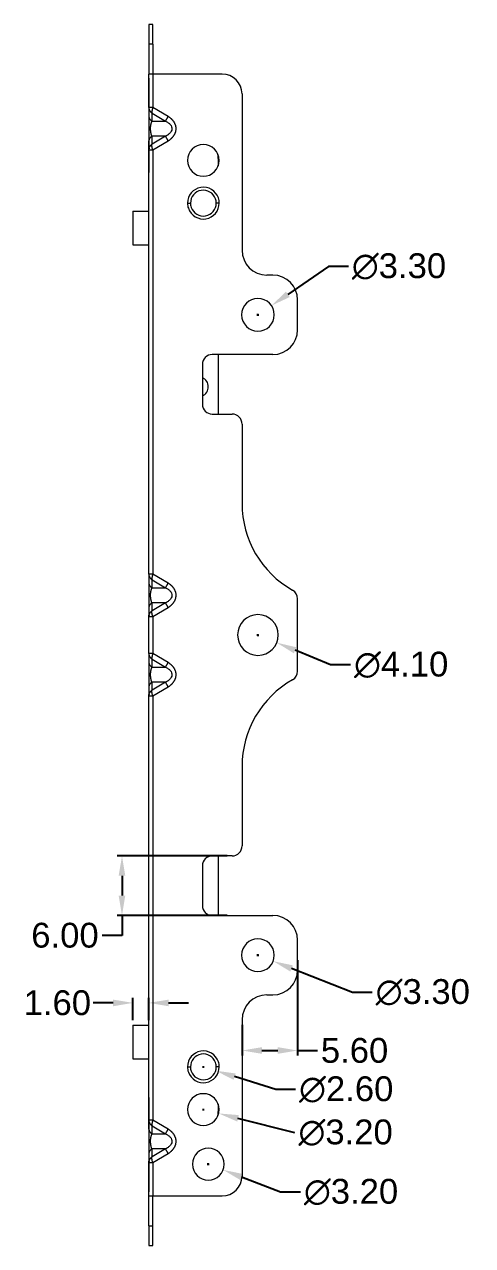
# Model space of a CAD drawing. Header units: millimetres. Extents: x 1920 to 4820, y 310 to 2320.
# Drawn here: x 2155 to 2200.2, y 574.9 to 697.9 of the extents above; entities that cross this region are included whole.
import ezdxf

# ---------------------------------------------------------------- set-up
doc = ezdxf.new("R2010")
doc.units = ezdxf.units.MM
doc.layers.add('core', color=7, linetype='Continuous', lineweight=20)
doc.layers.add('dim', color=82, linetype='Continuous', lineweight=9)
doc.styles.get("Standard").update_dxf_attribs({"font": 'arial.ttf'})
doc.dimstyles.get("Standard").update_dxf_attribs({"dimtxt": 0.18, "dimasz": 0.18, "dimexe": 0.18, "dimexo": 0.0625, "dimgap": 0.09, "dimtad": 0, "dimtih": 1, "dimtoh": 1, "dimzin": 0, "dimdsep": 46, "dimtxsty": 'Standard', "dimcen": 0.09, "dimadec": 0, "dimazin": 0, "dimtfac": 1, "dimtofl": 0, "dimtmove": 0, "dimatfit": 3, "dimfxl": 0, "dimtolj": 1, "dimtzin": 0, "dimarcsym": 0})

# ---------------------------------------------------------------- blocks, each defined once
blk = doc.blocks.new('*D114')
at = {"layer": 'Defpoints', "color": 0, "transparency": 16777216}
for p in [(2179.9, 669.62), (2177.18, 667.76)]:
    blk.add_point(p, dxfattribs=at)
at = {"layer": 'dim', "color": 0, "lineweight": -2, "transparency": 16777216}
for p, q in [((2185.66, 673.56), (2181.55, 670.75)), ((2187.66, 673.56), (2185.66, 673.56)), ((2178.45, 668.69), (2178.63, 668.69)), ((2178.54, 668.6), (2178.54, 668.78))]:
    blk.add_line(p, q, dxfattribs=at)
at = {"layer": 'dim', "color": 0, "transparency": 16777216}
blk.add_solid([(2181.37, 671.03), (2181.74, 670.48), (2179.9, 669.62)], dxfattribs=at)
at = {"layer": 'dim', "color": 0, "transparency": 16777216, "insert": (2192.76, 673.56), "char_height": 2.5, "attachment_point": 5}
blk.add_mtext('\\A1;∅3.30', dxfattribs=at)
blk = doc.blocks.new('*D115')
at = {"layer": 'Defpoints', "color": 0, "transparency": 16777216}
for p in [(2176.64, 637.22), (2180.44, 635.67)]:
    blk.add_point(p, dxfattribs=at)
at = {"layer": 'dim', "color": 0, "lineweight": -2, "transparency": 16777216}
for p, q in [((2178.45, 636.44), (2178.63, 636.44)), ((2178.54, 636.35), (2178.54, 636.53)), ((2185.87, 633.43), (2182.29, 634.91)), ((2187.87, 633.43), (2185.87, 633.43))]:
    blk.add_line(p, q, dxfattribs=at)
at = {"layer": 'dim', "color": 0, "transparency": 16777216}
blk.add_solid([(2182.41, 635.21), (2182.16, 634.6), (2180.44, 635.67)], dxfattribs=at)
at = {"layer": 'dim', "color": 0, "transparency": 16777216, "insert": (2192.98, 633.43), "char_height": 2.5, "attachment_point": 5}
blk.add_mtext('\\A1;∅4.10', dxfattribs=at)
blk = doc.blocks.new('*D116')
at = {"layer": 'Defpoints', "color": 0, "transparency": 16777216}
for p in [(2177.01, 604.8), (2180.08, 603.59)]:
    blk.add_point(p, dxfattribs=at)
at = {"layer": 'dim', "color": 0, "lineweight": -2, "transparency": 16777216}
for p, q in [((2178.45, 604.19), (2178.63, 604.19)), ((2178.54, 604.1), (2178.54, 604.28)), ((2188.06, 600.45), (2181.94, 602.86)), ((2190.06, 600.45), (2188.06, 600.45))]:
    blk.add_line(p, q, dxfattribs=at)
at = {"layer": 'dim', "color": 0, "transparency": 16777216}
blk.add_solid([(2182.06, 603.17), (2181.81, 602.55), (2180.08, 603.59)], dxfattribs=at)
at = {"layer": 'dim', "color": 0, "transparency": 16777216, "insert": (2195.16, 600.45), "char_height": 2.5, "attachment_point": 5}
blk.add_mtext('\\A1;∅3.30', dxfattribs=at)
blk = doc.blocks.new('*D117')
at = {"layer": 'Defpoints', "color": 0, "transparency": 16777216}
for p in [(2182.54, 604.19), (2176.94, 597.69), (2182.54, 594.59)]:
    blk.add_point(p, dxfattribs=at)
at = {"layer": 'dim', "color": 0, "lineweight": -2, "transparency": 16777216}
for p, q in [((2182.54, 603.69), (2182.54, 594.1)), ((2176.94, 597.19), (2176.94, 594.1)), ((2178.94, 594.59), (2180.54, 594.59)), ((2182.54, 594.59), (2184.54, 594.59))]:
    blk.add_line(p, q, dxfattribs=at)
at = {"layer": 'dim', "color": 0, "transparency": 16777216}
for points in [[(2178.94, 594.93), (2178.94, 594.26), (2176.94, 594.59)], [(2180.54, 594.93), (2180.54, 594.26), (2182.54, 594.59)]]:
    blk.add_solid(points, dxfattribs=at)
at = {"layer": 'dim', "color": 0, "transparency": 16777216, "insert": (2188.28, 594.59), "char_height": 2.5, "attachment_point": 5}
blk.add_mtext('\\A1;5.60', dxfattribs=at)
blk = doc.blocks.new('*D118')
at = {"layer": 'Defpoints', "color": 0, "transparency": 16777216}
for p in [(2172.05, 583.72), (2175.03, 582.57)]:
    blk.add_point(p, dxfattribs=at)
at = {"layer": 'dim', "color": 0, "lineweight": -2, "transparency": 16777216}
for p, q in [((2173.45, 583.14), (2173.63, 583.14)), ((2173.54, 583.05), (2173.54, 583.23)), ((2180.83, 580.33), (2176.9, 581.85)), ((2182.83, 580.33), (2180.83, 580.33))]:
    blk.add_line(p, q, dxfattribs=at)
at = {"layer": 'dim', "color": 0, "transparency": 16777216}
blk.add_solid([(2177.02, 582.16), (2176.78, 581.54), (2175.03, 582.57)], dxfattribs=at)
at = {"layer": 'dim', "color": 0, "transparency": 16777216, "insert": (2187.93, 580.33), "char_height": 2.5, "attachment_point": 5}
blk.add_mtext('\\A1;∅3.20', dxfattribs=at)
blk = doc.blocks.new('*D119')
at = {"layer": 'Defpoints', "color": 0, "transparency": 16777216}
for p in [(2171.49, 589.04), (2174.59, 588.25)]:
    blk.add_point(p, dxfattribs=at)
at = {"layer": 'dim', "color": 0, "lineweight": -2, "transparency": 16777216}
for p, q in [((2172.95, 588.64), (2173.13, 588.64)), ((2173.04, 588.55), (2173.04, 588.73)), ((2182.27, 586.31), (2176.53, 587.76))]:
    blk.add_line(p, q, dxfattribs=at)
at = {"layer": 'dim', "color": 0, "transparency": 16777216}
blk.add_solid([(2176.61, 588.09), (2176.45, 587.44), (2174.59, 588.25)], dxfattribs=at)
at = {"layer": 'dim', "color": 0, "transparency": 16777216, "insert": (2187.38, 586.31), "char_height": 2.5, "attachment_point": 5}
blk.add_mtext('\\A1;∅3.20', dxfattribs=at)
blk = doc.blocks.new('*D120')
at = {"layer": 'Defpoints', "color": 0, "transparency": 16777216}
for p in [(2171.8, 593.33), (2174.28, 592.56)]:
    blk.add_point(p, dxfattribs=at)
at = {"layer": 'dim', "color": 0, "lineweight": -2, "transparency": 16777216}
for p, q in [((2172.95, 592.94), (2173.13, 592.94)), ((2173.04, 592.85), (2173.04, 593.03)), ((2180.33, 590.66), (2176.19, 591.96)), ((2182.33, 590.66), (2180.33, 590.66))]:
    blk.add_line(p, q, dxfattribs=at)
at = {"layer": 'dim', "color": 0, "transparency": 16777216}
blk.add_solid([(2176.29, 592.28), (2176.09, 591.64), (2174.28, 592.56)], dxfattribs=at)
at = {"layer": 'dim', "color": 0, "transparency": 16777216, "insert": (2187.44, 590.66), "char_height": 2.5, "attachment_point": 5}
blk.add_mtext('\\A1;∅2.60', dxfattribs=at)
blk = doc.blocks.new('*D121')
at = {"layer": 'Defpoints', "color": 0, "transparency": 16777216}
for p in [(2167.54, 599.39), (2165.94, 597.14), (2167.54, 597.14)]:
    blk.add_point(p, dxfattribs=at)
at = {"layer": 'dim', "color": 0, "lineweight": -2, "transparency": 16777216}
for p, q in [((2163.94, 599.39), (2161.94, 599.39)), ((2165.94, 597.64), (2165.94, 599.89)), ((2167.54, 597.64), (2167.54, 599.89)), ((2169.54, 599.39), (2171.54, 599.39))]:
    blk.add_line(p, q, dxfattribs=at)
at = {"layer": 'dim', "color": 0, "transparency": 16777216}
for points in [[(2163.94, 599.72), (2163.94, 599.05), (2165.94, 599.39)], [(2169.54, 599.72), (2169.54, 599.05), (2167.54, 599.39)]]:
    blk.add_solid(points, dxfattribs=at)
at = {"layer": 'dim', "color": 0, "transparency": 16777216, "insert": (2158.32, 599.39), "char_height": 2.5, "attachment_point": 5}
blk.add_mtext('\\A1;1.60', dxfattribs=at)
blk = doc.blocks.new('*D122')
at = {"layer": 'Defpoints', "color": 0, "transparency": 16777216}
for p in [(2175.94, 614.19), (2164.84, 608.19), (2175.94, 608.19)]:
    blk.add_point(p, dxfattribs=at)
at = {"layer": 'dim', "color": 0, "lineweight": -2, "transparency": 16777216}
for p, q in [((2175.44, 614.19), (2164.34, 614.19)), ((2164.84, 612.19), (2164.84, 610.19)), ((2175.44, 608.19), (2164.34, 608.19)), ((2164.84, 608.19), (2164.84, 606.19)), ((2164.84, 606.19), (2162.84, 606.19))]:
    blk.add_line(p, q, dxfattribs=at)
at = {"layer": 'dim', "color": 0, "transparency": 16777216}
for points in [[(2164.5, 612.19), (2165.17, 612.19), (2164.84, 614.19)], [(2164.5, 610.19), (2165.17, 610.19), (2164.84, 608.19)]]:
    blk.add_solid(points, dxfattribs=at)
at = {"layer": 'dim', "color": 0, "transparency": 16777216, "insert": (2159.09, 606.19), "char_height": 2.5, "attachment_point": 5}
blk.add_mtext('\\A1;6.00', dxfattribs=at)

msp = doc.modelspace()

# ---------------------------------------------------------------- linework, layer by layer
at = {"layer": 'core'}
for p, q in [((2167.54, 697.945), (2167.54, 695.945)), ((2167.94, 697.945), (2167.54, 697.945)), ((2167.94, 695.945), (2167.94, 697.945)), ((2167.54, 695.945), (2167.54, 692.945)), ((2167.94, 695.945), (2167.54, 695.945)), ((2167.94, 695.945), (2167.94, 692.945)), ((2167.94, 692.945), (2167.54, 692.945)), ((2167.54, 689.587), (2167.54, 692.945)), ((2167.54, 692.545), (2167.54, 692.945)), ((2167.54, 692.545), (2167.54, 688.67)), ((2174.94, 692.945), (2167.94, 692.945)), ((2167.94, 692.945), (2167.94, 689.587)), ((2176.94, 690.945), (2176.94, 675.195)), ((2167.94, 689.587), (2167.54, 689.587)), ((2167.54, 689.587), (2167.54, 688.67)), ((2167.868, 689.009), (2169.213, 688.211)), ((2167.868, 688.211), (2167.868, 689.009)), ((2169.485, 688.67), (2167.94, 689.587)), ((2167.868, 688.211), (2169.213, 688.211)), ((2169.213, 688.211), (2169.485, 688.67)), ((2169.213, 686.678), (2167.868, 686.678)), ((2167.868, 685.88), (2167.868, 686.678)), ((2169.213, 686.678), (2167.868, 685.88)), ((2169.485, 686.219), (2169.213, 686.678)), ((2167.54, 685.295), (2167.54, 686.219)), ((2167.54, 686.219), (2167.54, 685.302)), ((2167.54, 685.302), (2167.94, 685.302)), ((2167.54, 642.587), (2167.54, 685.302)), ((2167.54, 685.295), (2167.54, 683.045)), ((2167.94, 685.302), (2169.485, 686.219)), ((2167.94, 685.302), (2167.94, 642.587)), ((2174.54, 684.445), (2174.54, 683.687)), ((2165.94, 679.145), (2167.54, 679.145)), ((2165.94, 679.145), (2165.94, 675.745)), ((2171.44, 679.945), (2171.74, 679.945)), ((2174.64, 679.945), (2174.34, 679.945)), ((2165.94, 675.745), (2167.54, 675.745)), ((2180.04, 672.695), (2179.44, 672.695)), ((2182.54, 667.195), (2182.54, 670.195)), ((2180.04, 664.695), (2173.94, 664.695)), ((2174.54, 664.694), (2174.54, 658.694)), ((2172.94, 663.695), (2172.94, 659.695)), ((2173.94, 658.695), (2175.94, 658.695)), ((2176.94, 657.695), (2176.94, 649.675)), ((2167.94, 642.587), (2167.54, 642.587)), ((2167.54, 642.587), (2167.54, 641.67)), ((2169.485, 641.67), (2167.94, 642.587)), ((2167.868, 642.009), (2169.213, 641.211)), ((2167.868, 641.211), (2167.868, 642.009)), ((2167.868, 641.211), (2169.213, 641.211)), ((2169.213, 641.211), (2169.485, 641.67)), ((2169.213, 639.678), (2167.868, 639.678)), ((2167.868, 638.88), (2167.868, 639.678)), ((2169.213, 639.678), (2167.868, 638.88)), ((2169.485, 639.219), (2169.213, 639.678)), ((2182.54, 632.798), (2182.54, 640.091)), ((2167.54, 639.219), (2167.54, 638.302)), ((2167.94, 638.302), (2169.485, 639.219)), ((2167.54, 638.302), (2167.94, 638.302)), ((2167.54, 634.587), (2167.54, 638.302)), ((2167.94, 638.302), (2167.94, 634.587)), ((2167.94, 634.587), (2167.54, 634.587)), ((2167.54, 634.587), (2167.54, 633.67)), ((2167.868, 634.009), (2169.213, 633.211)), ((2167.868, 633.211), (2167.868, 634.009)), ((2169.485, 633.67), (2167.94, 634.587)), ((2169.213, 633.211), (2169.485, 633.67)), ((2167.868, 633.211), (2169.213, 633.211)), ((2167.54, 631.219), (2167.54, 630.302)), ((2169.213, 631.678), (2167.868, 631.678)), ((2169.213, 631.678), (2167.868, 630.88)), ((2167.868, 630.88), (2167.868, 631.678)), ((2167.94, 630.302), (2169.485, 631.219)), ((2169.485, 631.219), (2169.213, 631.678)), ((2167.54, 630.302), (2167.94, 630.302)), ((2167.54, 587.587), (2167.54, 630.302)), ((2167.94, 630.302), (2167.94, 587.587)), ((2176.94, 623.215), (2176.94, 615.195)), ((2175.94, 614.195), (2173.94, 614.195)), ((2174.54, 614.195), (2174.54, 608.195)), ((2172.94, 613.195), (2172.94, 609.195)), ((2173.94, 608.195), (2180.04, 608.195)), ((2182.54, 602.695), (2182.54, 605.695)), ((2179.44, 600.195), (2180.04, 600.195)), ((2165.94, 597.145), (2167.54, 597.145)), ((2165.94, 597.145), (2165.94, 593.745)), ((2176.94, 597.695), (2176.94, 581.945)), ((2165.94, 593.745), (2167.54, 593.745)), ((2171.44, 592.945), (2171.74, 592.945)), ((2174.64, 592.945), (2174.34, 592.945)), ((2167.54, 589.845), (2167.54, 587.595)), ((2174.54, 589.202), (2174.54, 588.445)), ((2167.54, 586.67), (2167.54, 587.595)), ((2167.54, 587.587), (2167.54, 586.67)), ((2167.94, 587.587), (2167.54, 587.587)), ((2167.868, 586.211), (2167.868, 587.009)), ((2167.868, 587.009), (2169.213, 586.211)), ((2169.485, 586.67), (2167.94, 587.587)), ((2167.868, 586.211), (2169.213, 586.211)), ((2169.213, 586.211), (2169.485, 586.67)), ((2169.213, 584.678), (2167.868, 584.678)), ((2167.868, 583.88), (2167.868, 584.678)), ((2169.213, 584.678), (2167.868, 583.88)), ((2169.485, 584.219), (2169.213, 584.678)), ((2167.54, 584.219), (2167.54, 580.345)), ((2167.54, 584.219), (2167.54, 583.302)), ((2167.54, 583.302), (2167.94, 583.302)), ((2167.54, 579.945), (2167.54, 583.302)), ((2167.94, 583.302), (2169.485, 584.219)), ((2167.94, 583.302), (2167.94, 579.945)), ((2167.54, 579.944), (2167.54, 580.345)), ((2167.54, 576.945), (2167.54, 579.945)), ((2167.54, 579.945), (2167.94, 579.945)), ((2167.94, 576.945), (2167.94, 579.945)), ((2167.94, 579.945), (2174.94, 579.945)), ((2167.54, 576.945), (2167.54, 574.945)), ((2167.54, 576.945), (2167.94, 576.945)), ((2167.94, 574.945), (2167.94, 576.945)), ((2167.54, 574.945), (2167.94, 574.945))]:
    msp.add_line(p, q, dxfattribs=at)
for centre, radius, start, end in [((2174.94, 690.945), 2, 0, 90), ((2173.04, 684.245), 1.6, 90, 270), ((2173.04, 684.245), 1.6, 270, 90), ((2172.54, 684.445), 2, 0, 14.76845), ((2173.04, 679.945), 1.6, 19.05213, 180), ((2173.04, 679.945), 1.3, 19.05213, 180), ((2173.04, 679.945), 1.3, 0, 19.05213), ((2173.04, 679.945), 1.6, 0, 19.05213), ((2173.04, 679.945), 1.6, 180, 199.05213), ((2173.04, 679.945), 1.6, 199.05213, 0), ((2173.04, 679.945), 1.3, 180, 199.05213), ((2173.04, 679.945), 1.3, 199.05213, 360), ((2179.44, 675.195), 2.5, 180, 270), ((2180.04, 670.195), 2.5, 0, 90), ((2178.54, 668.695), 1.65, 90, 270), ((2178.54, 668.695), 1.65, 270, 90), ((2180.04, 667.195), 2.5, 270, 0), ((2173.94, 663.695), 1, 90, 180), ((2172.54, 661.445), 1, 293.58, 66.41998), ((2173.94, 659.695), 1, 180, 270), ((2175.94, 657.695), 1, 0, 90), ((2186.94, 649.675), 10, 180, 240.59965), ((2181.54, 640.091), 1, 0, 60.59965), ((2178.54, 636.445), 2.05, 90, 270), ((2178.54, 636.445), 2.05, 270, 90), ((2181.54, 632.798), 1, 299.40035, 0), ((2186.94, 623.215), 10, 119.40035, 180), ((2175.94, 615.195), 1, 270, 0), ((2173.94, 613.195), 1, 90, 180), ((2173.94, 609.195), 1, 180, 270), ((2180.04, 605.695), 2.5, 0, 90), ((2178.54, 604.195), 1.65, 90, 270), ((2178.54, 604.195), 1.65, 270, 90), ((2180.04, 602.695), 2.5, 270, 0), ((2179.44, 597.695), 2.5, 90, 180), ((2173.04, 592.945), 1.6, 19.05213, 180), ((2173.04, 592.945), 1.3, 19.05213, 180), ((2173.04, 592.945), 1.6, 180, 199.05213), ((2173.04, 592.945), 1.6, 199.05213, 0), ((2173.04, 592.945), 1.3, 180, 199.05213), ((2173.04, 592.945), 1.3, 199.05213, 360), ((2173.04, 592.945), 1.3, 0, 19.05213), ((2173.04, 592.945), 1.6, 0, 19.05213), ((2173.04, 588.645), 1.6, 90, 270), ((2173.04, 588.645), 1.6, 270, 90), ((2172.54, 588.445), 2, 345.23155, 0), ((2173.54, 583.145), 1.6, 90, 270), ((2173.54, 583.145), 1.6, 270, 90), ((2174.94, 581.945), 2, 270, 0)]:
    msp.add_arc(centre, radius, start, end, dxfattribs=at)
for centre, major_axis, start_param, end_param in [((2168.14, 688.67), (-0.6, 0), 0, 1.0989637), ((2168.14, 686.219), (0.6, 0), 2.042629, 3.1415927), ((2168.14, 641.67), (-0.6, 0), 0, 1.0989637), ((2168.14, 639.219), (0.6, 0), 2.042629, 3.1415927), ((2168.14, 633.67), (-0.6, 0), 0, 1.0989637), ((2168.14, 631.219), (0.6, 0), 2.042629, 3.1415927), ((2168.14, 586.67), (-0.6, 0), 0, 1.0989637), ((2168.14, 584.219), (0.6, 0), 2.042629, 3.1415927)]:
    msp.add_ellipse(centre, major_axis=major_axis, ratio=0.8600121, start_param=start_param, end_param=end_param, dxfattribs=at)
for points, knots in [([(2167.54, 689.587), (2167.54, 689.573), (2167.542, 689.531), (2167.553, 689.457), (2167.58, 689.368), (2167.619, 689.282), (2167.669, 689.202), (2167.727, 689.129), (2167.793, 689.064), (2167.842, 689.026), (2167.868, 689.009)], [0, 0, 0, 0, 0.0605037, 0.1896182, 0.3283967, 0.4644193, 0.5985583, 0.7319043, 0.8654382, 1, 1, 1, 1]), ([(2167.94, 689.587), (2167.939, 689.583), (2167.937, 689.576), (2167.933, 689.565), (2167.929, 689.554), (2167.926, 689.543), (2167.922, 689.532), (2167.919, 689.521), (2167.916, 689.509), (2167.912, 689.498), (2167.909, 689.487), (2167.906, 689.476), (2167.903, 689.465), (2167.9, 689.453), (2167.897, 689.442), (2167.894, 689.431), (2167.892, 689.42), (2167.889, 689.409), (2167.886, 689.398), (2167.884, 689.386), (2167.881, 689.375), (2167.879, 689.364), (2167.877, 689.353), (2167.875, 689.342), (2167.873, 689.331), (2167.871, 689.32), (2167.869, 689.31), (2167.867, 689.299), (2167.866, 689.288), (2167.864, 689.277), (2167.863, 689.263), (2167.86, 689.245), (2167.858, 689.224), (2167.857, 689.203), (2167.855, 689.182), (2167.854, 689.163), (2167.854, 689.143), (2167.854, 689.124), (2167.854, 689.106), (2167.855, 689.088), (2167.857, 689.071), (2167.859, 689.055), (2167.861, 689.039), (2167.864, 689.023), (2167.866, 689.014), (2167.868, 689.009)], [0, 0, 0, 0, 0.0165535, 0.0331362, 0.0497488, 0.0663916, 0.0830652, 0.09977, 0.1165065, 0.1332752, 0.1500766, 0.1669111, 0.1837792, 0.2006814, 0.2176181, 0.2345897, 0.2515968, 0.2686398, 0.2857192, 0.3028353, 0.3199887, 0.3371797, 0.3544088, 0.3716765, 0.3889831, 0.4063292, 0.4237151, 0.4411412, 0.4586081, 0.476116, 0.4936654, 0.5297216, 0.5657911, 0.601875, 0.6379741, 0.6740893, 0.7102216, 0.7463718, 0.7825408, 0.8187295, 0.8549388, 0.8911696, 0.9274228, 0.9636993, 1, 1, 1, 1]), ([(2167.868, 686.678), (2167.866, 686.682), (2167.863, 686.688), (2167.859, 686.697), (2167.854, 686.707), (2167.85, 686.716), (2167.845, 686.726), (2167.841, 686.736), (2167.837, 686.747), (2167.833, 686.758), (2167.828, 686.768), (2167.824, 686.779), (2167.82, 686.791), (2167.816, 686.802), (2167.812, 686.814), (2167.808, 686.826), (2167.805, 686.838), (2167.801, 686.851), (2167.797, 686.863), (2167.794, 686.876), (2167.79, 686.889), (2167.787, 686.902), (2167.783, 686.916), (2167.78, 686.93), (2167.777, 686.944), (2167.774, 686.958), (2167.771, 686.972), (2167.768, 686.987), (2167.765, 687.002), (2167.762, 687.017), (2167.759, 687.032), (2167.757, 687.048), (2167.755, 687.061), (2167.753, 687.073), (2167.751, 687.085), (2167.748, 687.1), (2167.745, 687.119), (2167.741, 687.141), (2167.737, 687.167), (2167.733, 687.198), (2167.729, 687.233), (2167.725, 687.272), (2167.721, 687.313), (2167.719, 687.352), (2167.717, 687.39), (2167.716, 687.427), (2167.716, 687.465), (2167.717, 687.502), (2167.719, 687.539), (2167.721, 687.576), (2167.724, 687.613), (2167.728, 687.65), (2167.732, 687.686), (2167.737, 687.721), (2167.742, 687.756), (2167.747, 687.79), (2167.753, 687.823), (2167.759, 687.855), (2167.766, 687.887), (2167.772, 687.917), (2167.78, 687.946), (2167.787, 687.975), (2167.794, 688.002), (2167.802, 688.029), (2167.81, 688.055), (2167.818, 688.08), (2167.826, 688.104), (2167.834, 688.127), (2167.842, 688.149), (2167.851, 688.171), (2167.859, 688.191), (2167.865, 688.204), (2167.868, 688.211)], [0, 0, 0, 0, 0.0103589, 0.0206953, 0.0310079, 0.0412955, 0.0515571, 0.0617918, 0.0719985, 0.0821764, 0.0923249, 0.1024432, 0.1125308, 0.1225871, 0.1326111, 0.142601, 0.1525552, 0.1624724, 0.1723513, 0.1821907, 0.1919897, 0.2017476, 0.2114637, 0.2211378, 0.2307695, 0.240359, 0.2499062, 0.2594095, 0.268867, 0.2782769, 0.2876379, 0.296949, 0.3062094, 0.3109851, 0.3177329, 0.3264317, 0.3370547, 0.3495706, 0.3639464, 0.3801446, 0.3981228, 0.4178419, 0.4392754, 0.4569883, 0.4745668, 0.4920437, 0.5094498, 0.5268157, 0.544172, 0.5615512, 0.5798087, 0.5981884, 0.6167083, 0.6353839, 0.6542316, 0.6732602, 0.692471, 0.7118657, 0.7314457, 0.7512065, 0.7711418, 0.7912475, 0.8115163, 0.8319397, 0.8525114, 0.8732227, 0.8940659, 0.9150336, 0.9361177, 0.9573117, 0.9786084, 1, 1, 1, 1]), ([(2169.213, 688.211), (2169.315, 688.164), (2169.5, 688.06), (2169.715, 687.866), (2169.846, 687.649), (2169.886, 687.414), (2169.82, 687.174), (2169.657, 686.96), (2169.444, 686.796), (2169.288, 686.713), (2169.213, 686.678)], [0, 0, 0, 0, 0.1469241, 0.2783737, 0.3975794, 0.5123226, 0.6353855, 0.7674306, 0.8923681, 1, 1, 1, 1]), ([(2169.485, 686.219), (2169.491, 686.222), (2169.501, 686.227), (2169.517, 686.237), (2169.533, 686.246), (2169.549, 686.256), (2169.566, 686.266), (2169.583, 686.277), (2169.6, 686.288), (2169.617, 686.3), (2169.637, 686.314), (2169.666, 686.335), (2169.714, 686.372), (2169.768, 686.417), (2169.818, 686.463), (2169.859, 686.502), (2169.898, 686.541), (2169.936, 686.582), (2169.972, 686.624), (2170.007, 686.666), (2170.048, 686.72), (2170.091, 686.783), (2170.135, 686.855), (2170.171, 686.924), (2170.2, 686.99), (2170.228, 687.061), (2170.253, 687.139), (2170.274, 687.228), (2170.288, 687.317), (2170.297, 687.434), (2170.29, 687.579), (2170.263, 687.718), (2170.229, 687.826), (2170.198, 687.907), (2170.16, 687.989), (2170.12, 688.062), (2170.081, 688.125), (2170.045, 688.177), (2170.006, 688.228), (2169.964, 688.278), (2169.919, 688.326), (2169.872, 688.374), (2169.823, 688.419), (2169.773, 688.462), (2169.724, 688.502), (2169.675, 688.54), (2169.626, 688.576), (2169.578, 688.609), (2169.532, 688.64), (2169.501, 688.66), (2169.485, 688.67)], [0, 0, 0, 0, 0.0057737, 0.011697, 0.01777, 0.023993, 0.0303661, 0.0368895, 0.0435633, 0.0503877, 0.057363, 0.0665373, 0.0861987, 0.1164011, 0.1347063, 0.1529308, 0.1710766, 0.1891484, 0.2071543, 0.2251051, 0.2430115, 0.2725615, 0.3000372, 0.3254082, 0.3486777, 0.3698621, 0.3997245, 0.4293603, 0.4587087, 0.4877527, 0.5433961, 0.5997635, 0.6261231, 0.6540404, 0.6835432, 0.714609, 0.7350395, 0.7557165, 0.7766537, 0.7978604, 0.8193391, 0.8410842, 0.8630816, 0.8845362, 0.9053403, 0.925509, 0.9450527, 0.9639792, 0.9822938, 1, 1, 1, 1]), ([(2167.54, 685.302), (2167.54, 685.306), (2167.54, 685.313), (2167.541, 685.324), (2167.541, 685.335), (2167.542, 685.346), (2167.543, 685.357), (2167.544, 685.369), (2167.546, 685.38), (2167.547, 685.391), (2167.549, 685.402), (2167.551, 685.413), (2167.553, 685.424), (2167.556, 685.436), (2167.558, 685.447), (2167.561, 685.458), (2167.563, 685.465), (2167.564, 685.469)], [0, 0, 0, 0, 0.0659747, 0.1320663, 0.1982765, 0.2646074, 0.3310609, 0.3976389, 0.4643433, 0.5311759, 0.5981388, 0.6652337, 0.7324625, 0.799827, 0.8673292, 0.9349707, 1, 1, 1, 1]), ([(2167.564, 685.469), (2167.564, 685.469), (2167.565, 685.473), (2167.568, 685.48), (2167.571, 685.491), (2167.575, 685.503), (2167.579, 685.514), (2167.583, 685.525), (2167.587, 685.536), (2167.592, 685.547), (2167.597, 685.558), (2167.602, 685.569), (2167.607, 685.58), (2167.612, 685.59), (2167.618, 685.601), (2167.624, 685.612), (2167.632, 685.626), (2167.642, 685.644), (2167.656, 685.665), (2167.67, 685.686), (2167.685, 685.707), (2167.701, 685.726), (2167.717, 685.746), (2167.734, 685.765), (2167.752, 685.783), (2167.77, 685.801), (2167.788, 685.818), (2167.807, 685.834), (2167.827, 685.85), (2167.847, 685.866), (2167.861, 685.876), (2167.868, 685.88)], [0, 0, 0, 0, 0.000922, 0.0236735, 0.0464735, 0.0693226, 0.0922214, 0.1151705, 0.1381705, 0.1612219, 0.1843253, 0.2074814, 0.2306906, 0.2539536, 0.2772708, 0.300643, 0.3240705, 0.3722035, 0.4203545, 0.4685245, 0.5167149, 0.5649268, 0.6131614, 0.66142, 0.7097036, 0.7580136, 0.8063511, 0.8547173, 0.9031134, 0.9515406, 1, 1, 1, 1]), ([(2167.94, 685.302), (2167.936, 685.316), (2167.921, 685.358), (2167.899, 685.432), (2167.879, 685.521), (2167.864, 685.607), (2167.856, 685.687), (2167.854, 685.76), (2167.857, 685.825), (2167.864, 685.863), (2167.868, 685.88)], [0, 0, 0, 0, 0.0605037, 0.1896182, 0.3283967, 0.4644193, 0.5985583, 0.7319043, 0.8654382, 1, 1, 1, 1]), ([(2167.54, 642.587), (2167.54, 642.573), (2167.542, 642.531), (2167.553, 642.457), (2167.58, 642.368), (2167.619, 642.282), (2167.669, 642.202), (2167.727, 642.129), (2167.793, 642.064), (2167.842, 642.026), (2167.868, 642.009)], [0, 0, 0, 0, 0.0605037, 0.1896182, 0.3283967, 0.4644193, 0.5985583, 0.7319043, 0.8654382, 1, 1, 1, 1]), ([(2167.94, 642.587), (2167.939, 642.583), (2167.937, 642.576), (2167.933, 642.565), (2167.929, 642.554), (2167.926, 642.543), (2167.922, 642.532), (2167.919, 642.521), (2167.916, 642.509), (2167.912, 642.498), (2167.909, 642.487), (2167.906, 642.476), (2167.903, 642.465), (2167.9, 642.453), (2167.897, 642.442), (2167.894, 642.431), (2167.892, 642.42), (2167.889, 642.409), (2167.886, 642.398), (2167.884, 642.386), (2167.881, 642.375), (2167.879, 642.364), (2167.877, 642.353), (2167.875, 642.342), (2167.873, 642.331), (2167.871, 642.32), (2167.869, 642.31), (2167.867, 642.299), (2167.866, 642.288), (2167.864, 642.277), (2167.863, 642.263), (2167.86, 642.245), (2167.858, 642.224), (2167.857, 642.203), (2167.855, 642.182), (2167.854, 642.163), (2167.854, 642.143), (2167.854, 642.124), (2167.854, 642.106), (2167.855, 642.088), (2167.857, 642.071), (2167.859, 642.055), (2167.861, 642.039), (2167.864, 642.023), (2167.866, 642.014), (2167.868, 642.009)], [0, 0, 0, 0, 0.0165535, 0.0331362, 0.0497488, 0.0663916, 0.0830652, 0.09977, 0.1165065, 0.1332752, 0.1500766, 0.1669111, 0.1837792, 0.2006814, 0.2176181, 0.2345897, 0.2515969, 0.2686398, 0.2857192, 0.3028353, 0.3199887, 0.3371797, 0.3544088, 0.3716765, 0.3889831, 0.4063292, 0.4237151, 0.4411412, 0.4586081, 0.476116, 0.4936654, 0.5297216, 0.5657911, 0.601875, 0.6379741, 0.6740893, 0.7102216, 0.7463718, 0.7825408, 0.8187295, 0.8549388, 0.8911696, 0.9274228, 0.9636993, 1, 1, 1, 1]), ([(2167.868, 639.678), (2167.866, 639.682), (2167.863, 639.688), (2167.859, 639.697), (2167.854, 639.707), (2167.85, 639.716), (2167.845, 639.726), (2167.841, 639.736), (2167.837, 639.747), (2167.833, 639.758), (2167.828, 639.768), (2167.824, 639.779), (2167.82, 639.791), (2167.816, 639.802), (2167.812, 639.814), (2167.808, 639.826), (2167.805, 639.838), (2167.801, 639.851), (2167.797, 639.863), (2167.794, 639.876), (2167.79, 639.889), (2167.787, 639.902), (2167.783, 639.916), (2167.78, 639.93), (2167.777, 639.944), (2167.774, 639.958), (2167.771, 639.972), (2167.768, 639.987), (2167.765, 640.002), (2167.762, 640.017), (2167.759, 640.032), (2167.757, 640.048), (2167.755, 640.061), (2167.753, 640.073), (2167.751, 640.085), (2167.748, 640.1), (2167.745, 640.119), (2167.741, 640.141), (2167.737, 640.167), (2167.733, 640.198), (2167.729, 640.233), (2167.725, 640.272), (2167.721, 640.313), (2167.719, 640.352), (2167.717, 640.39), (2167.716, 640.427), (2167.716, 640.465), (2167.717, 640.502), (2167.719, 640.539), (2167.721, 640.576), (2167.724, 640.613), (2167.728, 640.65), (2167.732, 640.686), (2167.737, 640.721), (2167.742, 640.756), (2167.747, 640.79), (2167.753, 640.823), (2167.759, 640.855), (2167.766, 640.887), (2167.772, 640.917), (2167.78, 640.946), (2167.787, 640.975), (2167.794, 641.002), (2167.802, 641.029), (2167.81, 641.055), (2167.818, 641.08), (2167.826, 641.104), (2167.834, 641.127), (2167.842, 641.149), (2167.851, 641.171), (2167.859, 641.191), (2167.865, 641.204), (2167.868, 641.211)], [0, 0, 0, 0, 0.0103589, 0.0206953, 0.0310079, 0.0412955, 0.0515571, 0.0617918, 0.0719985, 0.0821764, 0.0923249, 0.1024432, 0.1125308, 0.1225871, 0.132611, 0.1426009, 0.1525552, 0.1624724, 0.1723513, 0.1821907, 0.1919897, 0.2017476, 0.2114637, 0.2211378, 0.2307695, 0.240359, 0.2499062, 0.2594095, 0.2688669, 0.2782768, 0.2876379, 0.2969489, 0.3062094, 0.3109851, 0.3177329, 0.3264317, 0.3370547, 0.3495706, 0.3639464, 0.3801446, 0.3981228, 0.4178419, 0.4392754, 0.4569883, 0.4745668, 0.4920437, 0.5094498, 0.5268157, 0.544172, 0.5615512, 0.5798087, 0.5981884, 0.6167083, 0.6353839, 0.6542316, 0.6732602, 0.692471, 0.7118657, 0.7314457, 0.7512065, 0.7711418, 0.7912475, 0.8115163, 0.8319397, 0.8525114, 0.8732227, 0.8940659, 0.9150336, 0.9361177, 0.9573117, 0.9786084, 1, 1, 1, 1]), ([(2169.213, 641.211), (2169.315, 641.164), (2169.5, 641.06), (2169.715, 640.866), (2169.846, 640.649), (2169.886, 640.414), (2169.82, 640.174), (2169.657, 639.96), (2169.444, 639.796), (2169.288, 639.713), (2169.213, 639.678)], [0, 0, 0, 0, 0.1469241, 0.2783737, 0.3975794, 0.5123226, 0.6353855, 0.7674306, 0.8923681, 1, 1, 1, 1]), ([(2169.485, 639.219), (2169.491, 639.222), (2169.501, 639.227), (2169.517, 639.237), (2169.533, 639.246), (2169.549, 639.256), (2169.566, 639.266), (2169.583, 639.277), (2169.6, 639.288), (2169.617, 639.3), (2169.637, 639.314), (2169.666, 639.335), (2169.714, 639.372), (2169.768, 639.417), (2169.818, 639.463), (2169.859, 639.502), (2169.898, 639.541), (2169.936, 639.582), (2169.972, 639.624), (2170.007, 639.666), (2170.048, 639.72), (2170.091, 639.783), (2170.135, 639.855), (2170.171, 639.924), (2170.2, 639.99), (2170.228, 640.061), (2170.253, 640.139), (2170.274, 640.228), (2170.288, 640.317), (2170.297, 640.434), (2170.29, 640.579), (2170.263, 640.718), (2170.229, 640.826), (2170.198, 640.907), (2170.16, 640.989), (2170.12, 641.062), (2170.081, 641.125), (2170.045, 641.177), (2170.006, 641.228), (2169.964, 641.278), (2169.919, 641.326), (2169.872, 641.374), (2169.823, 641.419), (2169.773, 641.462), (2169.724, 641.502), (2169.675, 641.54), (2169.626, 641.576), (2169.578, 641.609), (2169.532, 641.64), (2169.501, 641.66), (2169.485, 641.67)], [0, 0, 0, 0, 0.0057737, 0.011697, 0.01777, 0.023993, 0.0303661, 0.0368895, 0.0435633, 0.0503877, 0.057363, 0.0665373, 0.0861987, 0.1164011, 0.1347063, 0.1529308, 0.1710766, 0.1891484, 0.2071543, 0.2251051, 0.2430115, 0.2725615, 0.3000372, 0.3254082, 0.3486777, 0.3698621, 0.3997245, 0.4293603, 0.4587087, 0.4877527, 0.5433961, 0.5997635, 0.6261231, 0.6540404, 0.6835432, 0.714609, 0.7350395, 0.7557165, 0.7766537, 0.7978604, 0.8193391, 0.8410842, 0.8630816, 0.8845362, 0.9053403, 0.925509, 0.9450527, 0.9639792, 0.9822938, 1, 1, 1, 1]), ([(2167.54, 638.302), (2167.54, 638.306), (2167.54, 638.313), (2167.541, 638.324), (2167.541, 638.335), (2167.542, 638.346), (2167.543, 638.357), (2167.544, 638.369), (2167.546, 638.38), (2167.547, 638.391), (2167.549, 638.402), (2167.551, 638.413), (2167.553, 638.424), (2167.556, 638.436), (2167.558, 638.447), (2167.561, 638.458), (2167.563, 638.465), (2167.564, 638.469)], [0, 0, 0, 0, 0.0659747, 0.1320663, 0.1982765, 0.2646074, 0.3310609, 0.3976389, 0.4643433, 0.5311759, 0.5981388, 0.6652337, 0.7324625, 0.799827, 0.8673292, 0.9349707, 1, 1, 1, 1]), ([(2167.564, 638.469), (2167.564, 638.469), (2167.565, 638.473), (2167.568, 638.48), (2167.571, 638.491), (2167.575, 638.503), (2167.579, 638.514), (2167.583, 638.525), (2167.587, 638.536), (2167.592, 638.547), (2167.597, 638.558), (2167.602, 638.569), (2167.607, 638.58), (2167.612, 638.59), (2167.618, 638.601), (2167.624, 638.612), (2167.632, 638.626), (2167.642, 638.644), (2167.656, 638.665), (2167.67, 638.686), (2167.685, 638.707), (2167.701, 638.726), (2167.717, 638.746), (2167.734, 638.765), (2167.752, 638.783), (2167.77, 638.801), (2167.788, 638.818), (2167.807, 638.834), (2167.827, 638.85), (2167.847, 638.866), (2167.861, 638.876), (2167.868, 638.88)], [0, 0, 0, 0, 0.000922, 0.0236735, 0.0464735, 0.0693226, 0.0922214, 0.1151705, 0.1381704, 0.1612219, 0.1843253, 0.2074814, 0.2306906, 0.2539536, 0.2772708, 0.300643, 0.3240705, 0.3722035, 0.4203545, 0.4685245, 0.5167149, 0.5649268, 0.6131614, 0.66142, 0.7097036, 0.7580136, 0.8063511, 0.8547173, 0.9031134, 0.9515406, 1, 1, 1, 1]), ([(2167.94, 638.302), (2167.936, 638.316), (2167.921, 638.358), (2167.899, 638.432), (2167.879, 638.521), (2167.864, 638.607), (2167.856, 638.687), (2167.854, 638.76), (2167.857, 638.825), (2167.864, 638.863), (2167.868, 638.88)], [0, 0, 0, 0, 0.0605037, 0.1896182, 0.3283967, 0.4644193, 0.5985583, 0.7319043, 0.8654382, 1, 1, 1, 1]), ([(2167.54, 634.587), (2167.54, 634.573), (2167.542, 634.531), (2167.553, 634.457), (2167.58, 634.368), (2167.619, 634.282), (2167.669, 634.202), (2167.727, 634.129), (2167.793, 634.064), (2167.842, 634.026), (2167.868, 634.009)], [0, 0, 0, 0, 0.0605037, 0.1896182, 0.3283967, 0.4644193, 0.5985583, 0.7319043, 0.8654382, 1, 1, 1, 1]), ([(2167.94, 634.587), (2167.939, 634.583), (2167.937, 634.576), (2167.933, 634.565), (2167.929, 634.554), (2167.926, 634.543), (2167.922, 634.532), (2167.919, 634.521), (2167.916, 634.509), (2167.912, 634.498), (2167.909, 634.487), (2167.906, 634.476), (2167.903, 634.465), (2167.9, 634.453), (2167.897, 634.442), (2167.894, 634.431), (2167.892, 634.42), (2167.889, 634.409), (2167.886, 634.398), (2167.884, 634.386), (2167.881, 634.375), (2167.879, 634.364), (2167.877, 634.353), (2167.875, 634.342), (2167.873, 634.331), (2167.871, 634.32), (2167.869, 634.31), (2167.867, 634.299), (2167.866, 634.288), (2167.864, 634.277), (2167.863, 634.263), (2167.86, 634.245), (2167.858, 634.224), (2167.857, 634.203), (2167.855, 634.182), (2167.854, 634.163), (2167.854, 634.143), (2167.854, 634.124), (2167.854, 634.106), (2167.855, 634.088), (2167.857, 634.071), (2167.859, 634.055), (2167.861, 634.039), (2167.864, 634.023), (2167.866, 634.014), (2167.868, 634.009)], [0, 0, 0, 0, 0.0165535, 0.0331362, 0.0497488, 0.0663916, 0.0830652, 0.09977, 0.1165065, 0.1332752, 0.1500766, 0.1669111, 0.1837792, 0.2006814, 0.2176181, 0.2345897, 0.2515969, 0.2686398, 0.2857192, 0.3028353, 0.3199887, 0.3371797, 0.3544088, 0.3716765, 0.3889831, 0.4063292, 0.4237151, 0.4411412, 0.4586081, 0.476116, 0.4936654, 0.5297216, 0.5657911, 0.601875, 0.6379741, 0.6740893, 0.7102216, 0.7463718, 0.7825408, 0.8187295, 0.8549388, 0.8911696, 0.9274228, 0.9636993, 1, 1, 1, 1]), ([(2169.485, 631.219), (2169.491, 631.222), (2169.501, 631.227), (2169.517, 631.237), (2169.533, 631.246), (2169.549, 631.256), (2169.566, 631.266), (2169.583, 631.277), (2169.6, 631.288), (2169.617, 631.3), (2169.637, 631.314), (2169.666, 631.335), (2169.714, 631.372), (2169.768, 631.417), (2169.818, 631.463), (2169.859, 631.502), (2169.898, 631.541), (2169.936, 631.582), (2169.972, 631.624), (2170.007, 631.666), (2170.048, 631.72), (2170.091, 631.783), (2170.135, 631.855), (2170.171, 631.924), (2170.2, 631.99), (2170.228, 632.061), (2170.253, 632.139), (2170.274, 632.228), (2170.288, 632.317), (2170.297, 632.434), (2170.29, 632.579), (2170.263, 632.718), (2170.229, 632.826), (2170.198, 632.907), (2170.16, 632.989), (2170.12, 633.062), (2170.081, 633.125), (2170.045, 633.177), (2170.006, 633.228), (2169.964, 633.278), (2169.919, 633.326), (2169.872, 633.374), (2169.823, 633.419), (2169.773, 633.462), (2169.724, 633.502), (2169.675, 633.54), (2169.626, 633.576), (2169.578, 633.609), (2169.532, 633.64), (2169.501, 633.66), (2169.485, 633.67)], [0, 0, 0, 0, 0.0057737, 0.011697, 0.01777, 0.023993, 0.0303661, 0.0368895, 0.0435633, 0.0503877, 0.057363, 0.0665373, 0.0861987, 0.1164011, 0.1347063, 0.1529308, 0.1710766, 0.1891484, 0.2071543, 0.2251051, 0.2430115, 0.2725615, 0.3000372, 0.3254082, 0.3486777, 0.3698621, 0.3997245, 0.4293603, 0.4587087, 0.4877527, 0.5433961, 0.5997635, 0.6261231, 0.6540404, 0.6835432, 0.714609, 0.7350395, 0.7557165, 0.7766537, 0.7978604, 0.8193391, 0.8410842, 0.8630816, 0.8845362, 0.9053403, 0.925509, 0.9450527, 0.9639792, 0.9822938, 1, 1, 1, 1]), ([(2167.868, 631.678), (2167.866, 631.682), (2167.863, 631.688), (2167.859, 631.697), (2167.854, 631.707), (2167.85, 631.716), (2167.845, 631.726), (2167.841, 631.736), (2167.837, 631.747), (2167.833, 631.758), (2167.828, 631.768), (2167.824, 631.779), (2167.82, 631.791), (2167.816, 631.802), (2167.812, 631.814), (2167.808, 631.826), (2167.805, 631.838), (2167.801, 631.851), (2167.797, 631.863), (2167.794, 631.876), (2167.79, 631.889), (2167.787, 631.902), (2167.783, 631.916), (2167.78, 631.93), (2167.777, 631.944), (2167.774, 631.958), (2167.771, 631.972), (2167.768, 631.987), (2167.765, 632.002), (2167.762, 632.017), (2167.759, 632.032), (2167.757, 632.048), (2167.755, 632.061), (2167.753, 632.073), (2167.751, 632.085), (2167.748, 632.1), (2167.745, 632.119), (2167.741, 632.141), (2167.737, 632.167), (2167.733, 632.198), (2167.729, 632.233), (2167.725, 632.272), (2167.721, 632.313), (2167.719, 632.352), (2167.717, 632.39), (2167.716, 632.427), (2167.716, 632.465), (2167.717, 632.502), (2167.719, 632.539), (2167.721, 632.576), (2167.724, 632.613), (2167.728, 632.65), (2167.732, 632.686), (2167.737, 632.721), (2167.742, 632.756), (2167.747, 632.79), (2167.753, 632.823), (2167.759, 632.855), (2167.766, 632.887), (2167.772, 632.917), (2167.78, 632.946), (2167.787, 632.975), (2167.794, 633.002), (2167.802, 633.029), (2167.81, 633.055), (2167.818, 633.08), (2167.826, 633.104), (2167.834, 633.127), (2167.842, 633.149), (2167.851, 633.171), (2167.859, 633.191), (2167.865, 633.204), (2167.868, 633.211)], [0, 0, 0, 0, 0.0103589, 0.0206953, 0.0310079, 0.0412955, 0.0515571, 0.0617918, 0.0719985, 0.0821764, 0.0923249, 0.1024432, 0.1125307, 0.1225871, 0.132611, 0.1426009, 0.1525552, 0.1624724, 0.1723513, 0.1821907, 0.1919897, 0.2017476, 0.2114637, 0.2211378, 0.2307695, 0.240359, 0.2499062, 0.2594095, 0.2688669, 0.2782768, 0.2876378, 0.2969489, 0.3062094, 0.3109851, 0.3177329, 0.3264317, 0.3370547, 0.3495706, 0.3639464, 0.3801446, 0.3981228, 0.4178419, 0.4392753, 0.4569883, 0.4745668, 0.4920437, 0.5094498, 0.5268157, 0.544172, 0.5615512, 0.5798087, 0.5981884, 0.6167083, 0.6353839, 0.6542316, 0.6732602, 0.692471, 0.7118657, 0.7314457, 0.7512065, 0.7711418, 0.7912475, 0.8115163, 0.8319397, 0.8525114, 0.8732227, 0.8940659, 0.9150336, 0.9361177, 0.9573117, 0.9786084, 1, 1, 1, 1]), ([(2169.213, 633.211), (2169.315, 633.164), (2169.5, 633.06), (2169.715, 632.866), (2169.846, 632.649), (2169.886, 632.414), (2169.82, 632.174), (2169.657, 631.96), (2169.444, 631.796), (2169.288, 631.713), (2169.213, 631.678)], [0, 0, 0, 0, 0.1469241, 0.2783737, 0.3975794, 0.5123226, 0.6353855, 0.7674306, 0.8923681, 1, 1, 1, 1]), ([(2167.54, 630.302), (2167.54, 630.306), (2167.54, 630.313), (2167.541, 630.324), (2167.541, 630.335), (2167.542, 630.346), (2167.543, 630.357), (2167.544, 630.369), (2167.546, 630.38), (2167.547, 630.391), (2167.549, 630.402), (2167.551, 630.413), (2167.553, 630.424), (2167.556, 630.436), (2167.558, 630.447), (2167.561, 630.458), (2167.563, 630.465), (2167.564, 630.469)], [0, 0, 0, 0, 0.0659747, 0.1320663, 0.1982765, 0.2646074, 0.3310609, 0.3976389, 0.4643433, 0.5311759, 0.5981388, 0.6652337, 0.7324625, 0.799827, 0.8673292, 0.9349707, 1, 1, 1, 1]), ([(2167.564, 630.469), (2167.564, 630.469), (2167.565, 630.473), (2167.568, 630.48), (2167.571, 630.491), (2167.575, 630.503), (2167.579, 630.514), (2167.583, 630.525), (2167.587, 630.536), (2167.592, 630.547), (2167.597, 630.558), (2167.602, 630.569), (2167.607, 630.58), (2167.612, 630.59), (2167.618, 630.601), (2167.624, 630.612), (2167.632, 630.626), (2167.642, 630.644), (2167.656, 630.665), (2167.67, 630.686), (2167.685, 630.707), (2167.701, 630.726), (2167.717, 630.746), (2167.734, 630.765), (2167.752, 630.783), (2167.77, 630.801), (2167.788, 630.818), (2167.807, 630.834), (2167.827, 630.85), (2167.847, 630.866), (2167.861, 630.876), (2167.868, 630.88)], [0, 0, 0, 0, 0.000922, 0.0236735, 0.0464735, 0.0693226, 0.0922214, 0.1151705, 0.1381705, 0.1612219, 0.1843253, 0.2074814, 0.2306906, 0.2539536, 0.2772708, 0.300643, 0.3240705, 0.3722035, 0.4203545, 0.4685245, 0.5167149, 0.5649268, 0.6131614, 0.66142, 0.7097036, 0.7580136, 0.8063511, 0.8547173, 0.9031134, 0.9515406, 1, 1, 1, 1]), ([(2167.94, 630.302), (2167.936, 630.316), (2167.921, 630.358), (2167.899, 630.432), (2167.879, 630.521), (2167.864, 630.607), (2167.856, 630.687), (2167.854, 630.76), (2167.857, 630.825), (2167.864, 630.863), (2167.868, 630.88)], [0, 0, 0, 0, 0.0605037, 0.1896182, 0.3283967, 0.4644193, 0.5985583, 0.7319043, 0.8654382, 1, 1, 1, 1]), ([(2167.54, 587.587), (2167.54, 587.573), (2167.542, 587.531), (2167.553, 587.457), (2167.58, 587.368), (2167.619, 587.282), (2167.669, 587.202), (2167.727, 587.129), (2167.793, 587.064), (2167.842, 587.026), (2167.868, 587.009)], [0, 0, 0, 0, 0.0605037, 0.1896182, 0.3283967, 0.4644193, 0.5985583, 0.7319043, 0.8654382, 1, 1, 1, 1]), ([(2167.94, 587.587), (2167.939, 587.583), (2167.937, 587.576), (2167.933, 587.565), (2167.929, 587.554), (2167.926, 587.543), (2167.922, 587.532), (2167.919, 587.521), (2167.916, 587.509), (2167.912, 587.498), (2167.909, 587.487), (2167.906, 587.476), (2167.903, 587.465), (2167.9, 587.453), (2167.897, 587.442), (2167.894, 587.431), (2167.892, 587.42), (2167.889, 587.409), (2167.886, 587.398), (2167.884, 587.386), (2167.881, 587.375), (2167.879, 587.364), (2167.877, 587.353), (2167.875, 587.342), (2167.873, 587.331), (2167.871, 587.32), (2167.869, 587.31), (2167.867, 587.299), (2167.866, 587.288), (2167.864, 587.277), (2167.863, 587.263), (2167.86, 587.245), (2167.858, 587.224), (2167.857, 587.203), (2167.855, 587.182), (2167.854, 587.163), (2167.854, 587.143), (2167.854, 587.124), (2167.854, 587.106), (2167.855, 587.088), (2167.857, 587.071), (2167.859, 587.055), (2167.861, 587.039), (2167.864, 587.023), (2167.866, 587.014), (2167.868, 587.009)], [0, 0, 0, 0, 0.0165535, 0.0331362, 0.0497488, 0.0663916, 0.0830652, 0.09977, 0.1165065, 0.1332752, 0.1500766, 0.1669111, 0.1837792, 0.2006814, 0.2176181, 0.2345897, 0.2515969, 0.2686398, 0.2857192, 0.3028353, 0.3199887, 0.3371797, 0.3544088, 0.3716765, 0.3889831, 0.4063292, 0.4237151, 0.4411412, 0.4586081, 0.476116, 0.4936654, 0.5297216, 0.5657911, 0.601875, 0.6379741, 0.6740893, 0.7102216, 0.7463718, 0.7825408, 0.8187295, 0.8549388, 0.8911696, 0.9274228, 0.9636993, 1, 1, 1, 1]), ([(2167.868, 584.678), (2167.866, 584.682), (2167.863, 584.688), (2167.859, 584.697), (2167.854, 584.707), (2167.85, 584.716), (2167.845, 584.726), (2167.841, 584.736), (2167.837, 584.747), (2167.833, 584.758), (2167.828, 584.768), (2167.824, 584.779), (2167.82, 584.791), (2167.816, 584.802), (2167.812, 584.814), (2167.808, 584.826), (2167.805, 584.838), (2167.801, 584.851), (2167.797, 584.863), (2167.794, 584.876), (2167.79, 584.889), (2167.787, 584.902), (2167.783, 584.916), (2167.78, 584.93), (2167.777, 584.944), (2167.774, 584.958), (2167.771, 584.972), (2167.768, 584.987), (2167.765, 585.002), (2167.762, 585.017), (2167.759, 585.032), (2167.757, 585.048), (2167.755, 585.061), (2167.753, 585.073), (2167.751, 585.085), (2167.748, 585.1), (2167.745, 585.119), (2167.741, 585.141), (2167.737, 585.167), (2167.733, 585.198), (2167.729, 585.233), (2167.725, 585.272), (2167.721, 585.313), (2167.719, 585.352), (2167.717, 585.39), (2167.716, 585.427), (2167.716, 585.465), (2167.717, 585.502), (2167.719, 585.539), (2167.721, 585.576), (2167.724, 585.613), (2167.728, 585.65), (2167.732, 585.686), (2167.737, 585.721), (2167.742, 585.756), (2167.747, 585.79), (2167.753, 585.823), (2167.759, 585.855), (2167.766, 585.887), (2167.772, 585.917), (2167.78, 585.946), (2167.787, 585.975), (2167.794, 586.002), (2167.802, 586.029), (2167.81, 586.055), (2167.818, 586.08), (2167.826, 586.104), (2167.834, 586.127), (2167.842, 586.149), (2167.851, 586.171), (2167.859, 586.191), (2167.865, 586.204), (2167.868, 586.211)], [0, 0, 0, 0, 0.0103589, 0.0206953, 0.0310079, 0.0412955, 0.0515571, 0.0617918, 0.0719985, 0.0821764, 0.0923249, 0.1024432, 0.1125307, 0.1225871, 0.132611, 0.1426009, 0.1525552, 0.1624724, 0.1723513, 0.1821907, 0.1919897, 0.2017476, 0.2114637, 0.2211378, 0.2307695, 0.240359, 0.2499062, 0.2594095, 0.2688669, 0.2782768, 0.2876378, 0.2969489, 0.3062094, 0.3109851, 0.3177329, 0.3264317, 0.3370547, 0.3495706, 0.3639464, 0.3801446, 0.3981228, 0.4178419, 0.4392753, 0.4569883, 0.4745668, 0.4920437, 0.5094498, 0.5268157, 0.544172, 0.5615512, 0.5798087, 0.5981884, 0.6167083, 0.6353839, 0.6542316, 0.6732602, 0.692471, 0.7118657, 0.7314457, 0.7512065, 0.7711418, 0.7912475, 0.8115163, 0.8319397, 0.8525114, 0.8732227, 0.8940659, 0.9150336, 0.9361177, 0.9573117, 0.9786084, 1, 1, 1, 1]), ([(2169.213, 586.211), (2169.315, 586.164), (2169.5, 586.06), (2169.715, 585.866), (2169.846, 585.649), (2169.886, 585.414), (2169.82, 585.174), (2169.657, 584.96), (2169.444, 584.796), (2169.288, 584.713), (2169.213, 584.678)], [0, 0, 0, 0, 0.1469241, 0.2783737, 0.3975794, 0.5123226, 0.6353855, 0.7674306, 0.8923681, 1, 1, 1, 1]), ([(2169.485, 584.219), (2169.491, 584.222), (2169.501, 584.227), (2169.517, 584.237), (2169.533, 584.246), (2169.549, 584.256), (2169.566, 584.266), (2169.583, 584.277), (2169.6, 584.288), (2169.617, 584.3), (2169.637, 584.314), (2169.666, 584.335), (2169.714, 584.372), (2169.768, 584.417), (2169.818, 584.463), (2169.859, 584.502), (2169.898, 584.541), (2169.936, 584.582), (2169.972, 584.624), (2170.007, 584.666), (2170.048, 584.72), (2170.091, 584.783), (2170.135, 584.855), (2170.171, 584.924), (2170.2, 584.99), (2170.228, 585.061), (2170.253, 585.139), (2170.274, 585.228), (2170.288, 585.317), (2170.297, 585.434), (2170.29, 585.579), (2170.263, 585.718), (2170.229, 585.826), (2170.198, 585.907), (2170.16, 585.989), (2170.12, 586.062), (2170.081, 586.125), (2170.045, 586.177), (2170.006, 586.228), (2169.964, 586.278), (2169.919, 586.326), (2169.872, 586.374), (2169.823, 586.419), (2169.773, 586.462), (2169.724, 586.502), (2169.675, 586.54), (2169.626, 586.576), (2169.578, 586.609), (2169.532, 586.64), (2169.501, 586.66), (2169.485, 586.67)], [0, 0, 0, 0, 0.0057737, 0.011697, 0.01777, 0.023993, 0.0303661, 0.0368895, 0.0435633, 0.0503877, 0.057363, 0.0665373, 0.0861987, 0.1164011, 0.1347063, 0.1529308, 0.1710766, 0.1891484, 0.2071543, 0.2251051, 0.2430115, 0.2725615, 0.3000372, 0.3254082, 0.3486777, 0.3698621, 0.3997245, 0.4293603, 0.4587087, 0.4877527, 0.5433961, 0.5997635, 0.6261231, 0.6540404, 0.6835432, 0.714609, 0.7350395, 0.7557165, 0.7766537, 0.7978604, 0.8193391, 0.8410842, 0.8630816, 0.8845362, 0.9053403, 0.925509, 0.9450527, 0.9639792, 0.9822938, 1, 1, 1, 1]), ([(2167.54, 583.302), (2167.54, 583.306), (2167.54, 583.313), (2167.541, 583.324), (2167.541, 583.335), (2167.542, 583.346), (2167.543, 583.357), (2167.544, 583.369), (2167.546, 583.38), (2167.547, 583.391), (2167.549, 583.402), (2167.551, 583.413), (2167.553, 583.424), (2167.556, 583.436), (2167.558, 583.447), (2167.561, 583.458), (2167.563, 583.465), (2167.564, 583.469)], [0, 0, 0, 0, 0.0659747, 0.1320663, 0.1982765, 0.2646074, 0.3310609, 0.3976389, 0.4643433, 0.5311759, 0.5981388, 0.6652337, 0.7324625, 0.799827, 0.8673292, 0.9349707, 1, 1, 1, 1]), ([(2167.564, 583.469), (2167.564, 583.469), (2167.565, 583.473), (2167.568, 583.48), (2167.571, 583.491), (2167.575, 583.503), (2167.579, 583.514), (2167.583, 583.525), (2167.587, 583.536), (2167.592, 583.547), (2167.597, 583.558), (2167.602, 583.569), (2167.607, 583.58), (2167.612, 583.59), (2167.618, 583.601), (2167.624, 583.612), (2167.632, 583.626), (2167.642, 583.644), (2167.656, 583.665), (2167.67, 583.686), (2167.685, 583.707), (2167.701, 583.726), (2167.717, 583.746), (2167.734, 583.765), (2167.752, 583.783), (2167.77, 583.801), (2167.788, 583.818), (2167.807, 583.834), (2167.827, 583.85), (2167.847, 583.866), (2167.861, 583.876), (2167.868, 583.88)], [0, 0, 0, 0, 0.000922, 0.0236735, 0.0464735, 0.0693226, 0.0922214, 0.1151705, 0.1381705, 0.1612219, 0.1843253, 0.2074814, 0.2306906, 0.2539536, 0.2772708, 0.300643, 0.3240705, 0.3722035, 0.4203545, 0.4685245, 0.5167149, 0.5649268, 0.6131614, 0.66142, 0.7097036, 0.7580136, 0.8063511, 0.8547173, 0.9031134, 0.9515406, 1, 1, 1, 1]), ([(2167.94, 583.302), (2167.936, 583.316), (2167.921, 583.358), (2167.899, 583.432), (2167.879, 583.521), (2167.864, 583.607), (2167.856, 583.687), (2167.854, 583.76), (2167.857, 583.825), (2167.864, 583.863), (2167.868, 583.88)], [0, 0, 0, 0, 0.0605037, 0.1896182, 0.3283967, 0.4644193, 0.5985583, 0.7319043, 0.8654382, 1, 1, 1, 1])]:
    msp.add_open_spline(points, degree=3, knots=knots, dxfattribs=at)
for points, degree in [([(2167.547, 689.591), (2167.547, 689.528)], 1), ([(2167.54, 688.67), (2167.54, 688.58), (2167.54, 688.376), (2167.54, 688.017), (2167.54, 687.591), (2167.54, 687.21), (2167.54, 686.828), (2167.54, 686.474), (2167.54, 686.298), (2167.54, 686.219)], 3), ([(2167.568, 685.468), (2167.547, 685.298)], 1), ([(2167.547, 642.591), (2167.547, 642.528)], 1), ([(2167.54, 641.67), (2167.54, 641.58), (2167.54, 641.376), (2167.54, 641.017), (2167.54, 640.591), (2167.54, 640.21), (2167.54, 639.828), (2167.54, 639.474), (2167.54, 639.298), (2167.54, 639.219)], 3), ([(2167.568, 638.468), (2167.547, 638.298)], 1), ([(2167.54, 633.67), (2167.54, 633.58), (2167.54, 633.376), (2167.54, 633.017), (2167.54, 632.591), (2167.54, 632.21), (2167.54, 631.828), (2167.54, 631.474), (2167.54, 631.298), (2167.54, 631.219)], 3), ([(2167.547, 634.591), (2167.547, 634.528)], 1), ([(2167.568, 630.468), (2167.547, 630.298)], 1), ([(2167.547, 587.591), (2167.547, 587.528)], 1), ([(2167.54, 586.67), (2167.54, 586.58), (2167.54, 586.376), (2167.54, 586.017), (2167.54, 585.591), (2167.54, 585.21), (2167.54, 584.828), (2167.54, 584.474), (2167.54, 584.298), (2167.54, 584.219)], 3), ([(2167.568, 583.468), (2167.547, 583.298)], 1)]:
    msp.add_open_spline(points, degree=degree, dxfattribs=at)

# ---------------------------------------------------------------- dimensions: what is measured, and where the dimension line sits
at = {"layer": 'dim'}
for p1, p2, picture, middle in [((2177.178, 667.764), (2179.903, 669.625), '*D114', (2192.764, 673.556)), ((2176.644, 637.224), (2180.436, 635.665), '*D115', (2192.977, 633.431)), ((2177.005, 604.799), (2180.075, 603.59), '*D116', (2195.159, 600.446)), ((2171.8, 593.332), (2174.281, 592.557), '*D120', (2187.437, 590.664)), ((2171.489, 589.036), (2174.592, 588.253), '*D119', (2182.273, 586.313)), ((2172.048, 583.721), (2175.033, 582.568), '*D118', (2187.933, 580.331))]:
    dim = msp.add_diameter_dim_2p(p1=p1, p2=p2, dimstyle='Standard', override={"dimtxt": 2.5, "dimasz": 2, "dimexe": 0.49975, "dimexo": 0.49975, "dimgap": 0.49975}, dxfattribs=at)
    dim.commit()
    dim.dimension.update_dxf_attribs({"geometry": picture, "text_midpoint": middle, "dimtype": 163})
dim = msp.add_linear_dim(base=(2164.837, 608.195), p1=(2175.94, 614.195), p2=(2175.94, 608.195), angle=90, dimstyle='Standard', override={"dimtxt": 2.5, "dimasz": 2, "dimexe": 0.49975, "dimexo": 0.49975, "dimgap": 0.49975}, dxfattribs=at)
dim.commit()
dim.dimension.update_dxf_attribs({"geometry": '*D122', "text_midpoint": (2159.088, 606.195)})
dim = msp.add_linear_dim(base=(2182.54, 594.595), p1=(2176.94, 597.695), p2=(2182.54, 604.195), dimstyle='Standard', override={"dimtxt": 2.5, "dimasz": 2, "dimexe": 0.49975, "dimexo": 0.49975, "dimgap": 0.49975}, dxfattribs=at)
dim.commit()
dim.dimension.update_dxf_attribs({"geometry": '*D117', "text_midpoint": (2188.283, 594.595)})
dim = msp.add_linear_dim(base=(2167.54, 599.386), p1=(2165.94, 597.145), p2=(2167.54, 597.145), dimstyle='Standard', override={"dimtxt": 2.5, "dimasz": 2, "dimexe": 0.49975, "dimexo": 0.49975, "dimgap": 0.49975}, dxfattribs=at)
dim.commit()
dim.dimension.update_dxf_attribs({"geometry": '*D121', "text_midpoint": (2158.316, 599.386), "dimtype": 160})

doc.saveas('drawing.dxf')
